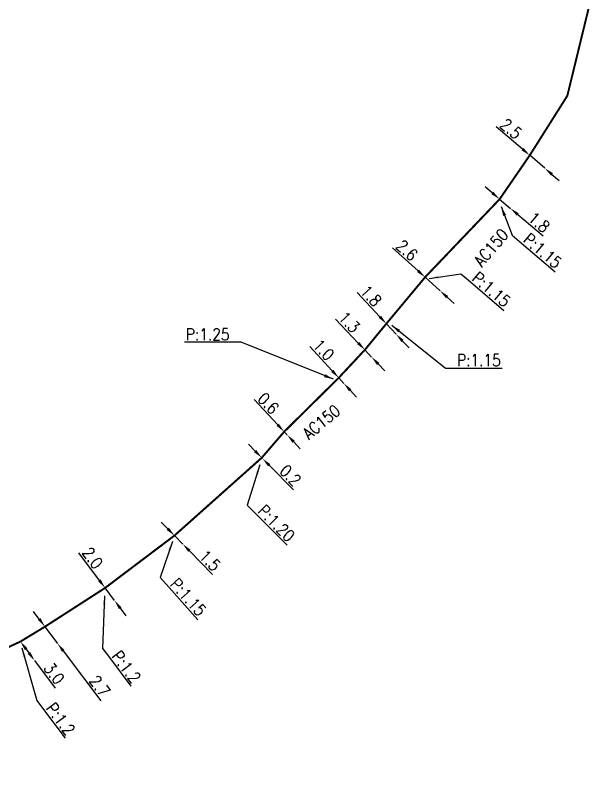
# Model space of a CAD drawing. Header units: millimetres. Extents: x 150994 to 151987, y 125997 to 127005.
# Drawn here: x 151062.5 to 151136, y 126702 to 126797.7 of the extents above; entities that cross this region are included whole.
import ezdxf
from ezdxf.enums import TextEntityAlignment as Align

# ---------------------------------------------------------------- set-up
doc = ezdxf.new("R2010")
doc.units = ezdxf.units.MM
doc.header["$PDMODE"] = 34
doc.linetypes.add('L_25_AP', pattern=[2000, 1000, 1000])
doc.layers.get('Defpoints').update_dxf_attribs({"linetype": 'CONTINUOUS'})
doc.layers.add('L_140', color=3, linetype='CONTINUOUS')
doc.styles.get("Standard").update_dxf_attribs({"font": 'romans.shx', "width": 0.85})
doc.dimstyles.get("Standard").update_dxf_attribs({"dimtxt": 1.5, "dimasz": 1.2, "dimexe": 0.625, "dimexo": 0.625, "dimgap": 0.25, "dimtad": 1, "dimdec": 1, "dimzin": 0, "dimdsep": 46, "dimtxsty": 'Standard', "dimcen": -0.5, "dimadec": 0, "dimazin": 0, "dimtfac": 1, "dimtdec": 1, "dimtmove": 0, "dimatfit": 3, "dimfxl": 0, "dimtolj": 1, "dimtzin": 0, "dimarcsym": 0})

# ---------------------------------------------------------------- blocks, each defined once
blk = doc.blocks.new('*D958')
at = {"layer": 'Defpoints', "color": 0, "linetype": 'Continuous', "transparency": 16777216}
for p in [(151123.798, 126774.424), (151125.172, 126773.261), (151125.172, 126773.261)]:
    blk.add_point(p, dxfattribs=at)
at = {"layer": 'L_140', "color": 0, "linetype": 'Continuous', "lineweight": -2, "transparency": 16777216}
for p, q in [((151122.882, 126775.199), (151121.966, 126775.975)), ((151124.201, 126774.901), (151124.201, 126774.901)), ((151123.798, 126774.424), (151125.172, 126773.261)), ((151125.575, 126773.738), (151125.575, 126773.738)), ((151126.087, 126772.486), (151129.285, 126769.779))]:
    blk.add_line(p, q, dxfattribs=at)
at = {"layer": 'L_140', "color": 0, "linetype": 'Continuous', "transparency": 16777216}
for points in [[(151123.011, 126775.352), (151122.752, 126775.047), (151123.798, 126774.424)], [(151126.217, 126772.639), (151125.958, 126772.333), (151125.172, 126773.261)]]:
    blk.add_solid(points, dxfattribs=at)
at = {"layer": 'L_140', "color": 0, "linetype": 'Continuous', "transparency": 16777216, "insert": (151128.79, 126771.508), "char_height": 1.5, "attachment_point": 5, "rotation": 319.75433}
blk.add_mtext('\\A1;1.8', dxfattribs=at)
blk = doc.blocks.new('*D959')
at = {"layer": 'Defpoints', "color": 0, "linetype": 'Continuous', "transparency": 16777216}
for p in [(151127.607, 126779.966), (151129.505, 126778.34), (151129.505, 126778.34)]:
    blk.add_point(p, dxfattribs=at)
at = {"layer": 'L_140', "color": 0, "linetype": 'Continuous', "lineweight": -2, "transparency": 16777216}
for p, q in [((151126.695, 126780.747), (151123.375, 126783.591)), ((151129.505, 126778.34), (151127.607, 126779.966)), ((151130.417, 126777.559), (151131.328, 126776.779))]:
    blk.add_line(p, q, dxfattribs=at)
at = {"layer": 'L_140', "color": 0, "linetype": 'Continuous', "transparency": 16777216}
for points in [[(151126.825, 126780.899), (151126.565, 126780.595), (151127.607, 126779.966)], [(151130.547, 126777.711), (151130.287, 126777.407), (151129.505, 126778.34)]]:
    blk.add_solid(points, dxfattribs=at)
at = {"layer": 'L_140', "color": 0, "linetype": 'Continuous', "transparency": 16777216, "insert": (151125.23, 126783.319), "char_height": 1.5, "attachment_point": 5, "rotation": 319.4196}
blk.add_mtext('\\A1;2.5', dxfattribs=at)
blk = doc.blocks.new('*D960')
at = {"layer": 'Defpoints', "color": 0, "linetype": 'Continuous', "transparency": 16777216}
for p in [(151114.367, 126764.548), (151116.259, 126762.838), (151116.259, 126762.838)]:
    blk.add_point(p, dxfattribs=at)
at = {"layer": 'L_140', "color": 0, "linetype": 'Continuous', "lineweight": -2, "transparency": 16777216}
for p, q in [((151113.476, 126765.353), (151110.233, 126768.284)), ((151116.259, 126762.838), (151114.367, 126764.548)), ((151117.149, 126762.034), (151118.039, 126761.229))]:
    blk.add_line(p, q, dxfattribs=at)
at = {"layer": 'L_140', "color": 0, "linetype": 'Continuous', "transparency": 16777216}
for points in [[(151113.611, 126765.501), (151113.342, 126765.204), (151114.367, 126764.548)], [(151117.283, 126762.182), (151117.015, 126761.886), (151116.259, 126762.838)]]:
    blk.add_solid(points, dxfattribs=at)
at = {"layer": 'L_140', "color": 0, "linetype": 'Continuous', "transparency": 16777216, "insert": (151112.08, 126767.962), "char_height": 1.5, "attachment_point": 5, "rotation": 317.89713}
blk.add_mtext('\\A1;2.6', dxfattribs=at)
blk = doc.blocks.new('*D961')
at = {"layer": 'Defpoints', "color": 0, "linetype": 'Continuous', "transparency": 16777216}
for p in [(151109.466, 126758.67), (151110.696, 126757.355), (151110.696, 126757.355)]:
    blk.add_point(p, dxfattribs=at)
at = {"layer": 'L_140', "color": 0, "linetype": 'Continuous', "lineweight": -2, "transparency": 16777216}
for p, q in [((151108.646, 126759.546), (151105.784, 126762.604)), ((151110.696, 126757.355), (151109.466, 126758.67)), ((151110.24, 126756.928), (151110.24, 126756.928)), ((151111.516, 126756.479), (151112.336, 126755.603))]:
    blk.add_line(p, q, dxfattribs=at)
at = {"layer": 'L_140', "color": 0, "linetype": 'Continuous', "transparency": 16777216}
for points in [[(151108.792, 126759.682), (151108.5, 126759.409), (151109.466, 126758.67)], [(151111.662, 126756.616), (151111.37, 126756.343), (151110.696, 126757.355)]]:
    blk.add_solid(points, dxfattribs=at)
at = {"layer": 'L_140', "color": 0, "linetype": 'Continuous', "transparency": 16777216, "insert": (151107.535, 126762.196), "char_height": 1.5, "attachment_point": 5, "rotation": 313.10438}
blk.add_mtext('\\A1;1.8', dxfattribs=at)
blk = doc.blocks.new('*D962')
at = {"layer": 'Defpoints', "color": 0, "linetype": 'Continuous', "transparency": 16777216}
for p in [(151106.743, 126755.357), (151107.604, 126754.451), (151107.604, 126754.451)]:
    blk.add_point(p, dxfattribs=at)
at = {"layer": 'L_140', "color": 0, "linetype": 'Continuous', "lineweight": -2, "transparency": 16777216}
for p, q in [((151105.916, 126756.226), (151103.028, 126759.262)), ((151107.604, 126754.451), (151106.743, 126755.357)), ((151108.431, 126753.582), (151109.258, 126752.712))]:
    blk.add_line(p, q, dxfattribs=at)
at = {"layer": 'L_140', "color": 0, "linetype": 'Continuous', "transparency": 16777216}
for points in [[(151106.06, 126756.364), (151105.771, 126756.089), (151106.743, 126755.357)], [(151108.576, 126753.72), (151108.286, 126753.444), (151107.604, 126754.451)]]:
    blk.add_solid(points, dxfattribs=at)
at = {"layer": 'L_140', "color": 0, "linetype": 'Continuous', "transparency": 16777216, "insert": (151104.783, 126758.868), "char_height": 1.5, "attachment_point": 5, "rotation": 313.56819}
blk.add_mtext('\\A1;1.3', dxfattribs=at)
blk = doc.blocks.new('*D963')
at = {"layer": 'Defpoints', "color": 0, "linetype": 'Continuous', "transparency": 16777216}
for p in [(151103.44, 126751.825), (151104.085, 126751.127), (151104.085, 126751.127)]:
    blk.add_point(p, dxfattribs=at)
at = {"layer": 'L_140', "color": 0, "linetype": 'Continuous', "lineweight": -2, "transparency": 16777216}
for p, q in [((151102.626, 126752.707), (151099.785, 126755.785)), ((151104.085, 126751.127), (151103.44, 126751.825)), ((151104.898, 126750.245), (151105.712, 126749.363))]:
    blk.add_line(p, q, dxfattribs=at)
at = {"layer": 'L_140', "color": 0, "linetype": 'Continuous', "transparency": 16777216}
for points in [[(151102.773, 126752.842), (151102.479, 126752.571), (151103.44, 126751.825)], [(151105.045, 126750.38), (151104.751, 126750.109), (151104.085, 126751.127)]]:
    blk.add_solid(points, dxfattribs=at)
at = {"layer": 'L_140', "color": 0, "linetype": 'Continuous', "transparency": 16777216, "insert": (151101.534, 126755.365), "char_height": 1.5, "attachment_point": 5, "rotation": 312.70647}
blk.add_mtext('\\A1;1.0', dxfattribs=at)
blk = doc.blocks.new('*D964')
at = {"layer": 'Defpoints', "color": 0, "linetype": 'Continuous', "transparency": 16777216}
for p in [(151096.543, 126745.007), (151096.92, 126744.606), (151096.92, 126744.606)]:
    blk.add_point(p, dxfattribs=at)
at = {"layer": 'L_140', "color": 0, "linetype": 'Continuous', "lineweight": -2, "transparency": 16777216}
for p, q in [((151095.721, 126745.881), (151092.725, 126749.064)), ((151096.92, 126744.606), (151096.543, 126745.007)), ((151097.743, 126743.732), (151098.565, 126742.858))]:
    blk.add_line(p, q, dxfattribs=at)
at = {"layer": 'L_140', "color": 0, "linetype": 'Continuous', "transparency": 16777216}
for points in [[(151095.867, 126746.018), (151095.575, 126745.743), (151096.543, 126745.007)], [(151097.888, 126743.869), (151097.597, 126743.595), (151096.92, 126744.606)]]:
    blk.add_solid(points, dxfattribs=at)
at = {"layer": 'L_140', "color": 0, "linetype": 'Continuous', "transparency": 16777216, "insert": (151094.54, 126748.595), "char_height": 1.5, "attachment_point": 5, "rotation": 313.26116}
blk.add_mtext('\\A1;0.6', dxfattribs=at)
blk = doc.blocks.new('*D965')
at = {"layer": 'Defpoints', "color": 0, "linetype": 'Continuous', "transparency": 16777216}
for p in [(151093.706, 126741.716), (151093.706, 126741.716), (151093.812, 126741.609)]:
    blk.add_point(p, dxfattribs=at)
at = {"layer": 'L_140', "color": 0, "linetype": 'Continuous', "lineweight": -2, "transparency": 16777216}
for p, q in [((151092.861, 126742.568), (151092.017, 126743.42)), ((151093.706, 126741.716), (151093.812, 126741.609)), ((151094.656, 126740.757), (151097.733, 126737.651))]:
    blk.add_line(p, q, dxfattribs=at)
at = {"layer": 'L_140', "color": 0, "linetype": 'Continuous', "transparency": 16777216}
for points in [[(151093.003, 126742.709), (151092.719, 126742.427), (151093.706, 126741.716)], [(151094.798, 126740.897), (151094.514, 126740.616), (151093.812, 126741.609)]]:
    blk.add_solid(points, dxfattribs=at)
at = {"layer": 'L_140', "color": 0, "linetype": 'Continuous', "transparency": 16777216, "insert": (151097.327, 126739.482), "char_height": 1.5, "attachment_point": 5, "rotation": 314.73728}
blk.add_mtext('\\A1;0.2', dxfattribs=at)
blk = doc.blocks.new('*D966')
at = {"layer": 'Defpoints', "color": 0, "linetype": 'Continuous', "transparency": 16777216}
for p in [(151082.66, 126731.871), (151083.71, 126730.799), (151083.71, 126730.799)]:
    blk.add_point(p, dxfattribs=at)
at = {"layer": 'L_140', "color": 0, "linetype": 'Continuous', "lineweight": -2, "transparency": 16777216}
for p, q in [((151081.821, 126732.728), (151080.981, 126733.586)), ((151082.66, 126731.871), (151083.71, 126730.799)), ((151084.55, 126729.942), (151087.481, 126726.949))]:
    blk.add_line(p, q, dxfattribs=at)
at = {"layer": 'L_140', "color": 0, "linetype": 'Continuous', "transparency": 16777216}
for points in [[(151081.964, 126732.868), (151081.678, 126732.588), (151082.66, 126731.871)], [(151084.693, 126730.082), (151084.407, 126729.802), (151083.71, 126730.799)]]:
    blk.add_solid(points, dxfattribs=at)
at = {"layer": 'L_140', "color": 0, "linetype": 'Continuous', "transparency": 16777216, "insert": (151087.15, 126728.717), "char_height": 1.5, "attachment_point": 5, "rotation": 314.40344}
blk.add_mtext('\\A1;1.5', dxfattribs=at)
blk = doc.blocks.new('*D967')
at = {"layer": 'Defpoints', "color": 0, "linetype": 'Continuous', "transparency": 16777216}
for p in [(151073.889, 126725.25), (151075.087, 126723.649), (151075.087, 126723.649)]:
    blk.add_point(p, dxfattribs=at)
at = {"layer": 'L_140', "color": 0, "linetype": 'Continuous', "lineweight": -2, "transparency": 16777216}
for p, q in [((151073.17, 126726.211), (151070.55, 126729.71)), ((151075.087, 126723.649), (151073.889, 126725.25)), ((151075.806, 126722.688), (151076.525, 126721.727))]:
    blk.add_line(p, q, dxfattribs=at)
at = {"layer": 'L_140', "color": 0, "linetype": 'Continuous', "transparency": 16777216}
for points in [[(151073.33, 126726.33), (151073.01, 126726.091), (151073.889, 126725.25)], [(151075.966, 126722.808), (151075.646, 126722.568), (151075.087, 126723.649)]]:
    blk.add_solid(points, dxfattribs=at)
at = {"layer": 'L_140', "color": 0, "linetype": 'Continuous', "transparency": 16777216, "insert": (151072.301, 126729.04), "char_height": 1.5, "attachment_point": 5, "rotation": 306.81251}
blk.add_mtext('\\A1;2.0', dxfattribs=at)
blk = doc.blocks.new('*D968')
at = {"layer": 'Defpoints', "color": 0, "linetype": 'Continuous', "transparency": 16777216}
for p in [(151066.282, 126720.351), (151067.875, 126718.233), (151067.875, 126718.233)]:
    blk.add_point(p, dxfattribs=at)
at = {"layer": 'L_140', "color": 0, "linetype": 'Continuous', "lineweight": -2, "transparency": 16777216}
for p, q in [((151065.561, 126721.31), (151064.84, 126722.269)), ((151066.282, 126720.351), (151067.875, 126718.233)), ((151068.596, 126717.274), (151073.342, 126710.962))]:
    blk.add_line(p, q, dxfattribs=at)
at = {"layer": 'L_140', "color": 0, "linetype": 'Continuous', "transparency": 16777216}
for points in [[(151065.721, 126721.43), (151065.401, 126721.19), (151066.282, 126720.351)], [(151068.756, 126717.394), (151068.436, 126717.153), (151067.875, 126718.233)]]:
    blk.add_solid(points, dxfattribs=at)
at = {"layer": 'L_140', "color": 0, "linetype": 'Continuous', "transparency": 16777216, "insert": (151073.188, 126712.831), "char_height": 1.5, "attachment_point": 5, "rotation": 306.94372}
blk.add_mtext('\\A1;2.7', dxfattribs=at)
blk = doc.blocks.new('*D969')
at = {"layer": 'Defpoints', "color": 0, "linetype": 'Continuous', "transparency": 16777216}
for p in [(151063.18, 126718.466), (151064.976, 126716.063), (151064.976, 126716.063)]:
    blk.add_point(p, dxfattribs=at)
at = {"layer": 'L_140', "color": 0, "linetype": 'Continuous', "lineweight": -2, "transparency": 16777216}
for p, q in [((151063.898, 126717.505), (151064.257, 126717.025)), ((151064.976, 126716.063), (151067.593, 126712.562))]:
    blk.add_line(p, q, dxfattribs=at)
at = {"layer": 'L_140', "color": 0, "linetype": 'Continuous', "transparency": 16777216}
for points in [[(151064.058, 126717.625), (151063.738, 126717.385), (151063.18, 126718.466)], [(151064.418, 126717.144), (151064.097, 126716.905), (151064.976, 126716.063)]]:
    blk.add_solid(points, dxfattribs=at)
at = {"layer": 'L_140', "color": 0, "linetype": 'Continuous', "transparency": 16777216, "insert": (151067.445, 126714.431), "char_height": 1.5, "attachment_point": 5, "rotation": 306.78095}
blk.add_mtext('\\A1;3.0', dxfattribs=at)

msp = doc.modelspace()

# ---------------------------------------------------------------- linework, layer by layer
at = {"layer": 'L_140', "linetype": 'L_25_AP', "ltscale": 0.5, "const_width": 0.25, "flags": 128}
msp.add_lwpolyline([(151023.222, 126702.111), (151033.1, 126706.053), (151053.029, 126713.801), (151063.18, 126718.466), (151066.282, 126720.351), (151073.889, 126725.25), (151082.66, 126731.871), (151093.706, 126741.716), (151096.543, 126745.007), (151103.44, 126751.825), (151106.743, 126755.357), (151109.466, 126758.67), (151114.367, 126764.548), (151123.798, 126774.424), (151127.607, 126779.966), (151132.361, 126787.498), (151135.841, 126801.791), (151134.861, 126804.595), (151131.094, 126814.064), (151127.71, 126822.175), (151124.314, 126830.208), (151119.566, 126841.838), (151118.293, 126844.62), (151113.543, 126856.226), (151110.445, 126862.914), (151108.41, 126867.711), (151104.938, 126876.436), (151103.082, 126881.092), (151096.968, 126895.873), (151092.277, 126906.746), (151088.995, 126914.765), (151086.195, 126921.263), (151083.769, 126927.026), (151081.224, 126932.58), (151076.143, 126945.502), (151074.359, 126949.58), (151072.453, 126953.709), (151069.854, 126959.826), (151067.848, 126964.422), (151064.244, 126973.412), (151062.074, 126978.465), (151055.319, 126994.654), (151053.114, 127000)], dxfattribs=at)

# ---------------------------------------------------------------- texts
at = {"layer": 'L_140', "linetype": 'Continuous', "width": 0.85}
for rotation, p in [(49.75433, (151122.714, 126768.284)), (39.70285, (151101.246, 126746.235))]:
    msp.add_text('AC150', height=1.5, rotation=rotation, dxfattribs=at).set_placement(p, align=Align.MIDDLE)
at = {"layer": 'L_140', "linetype": 'Continuous', "char_height": 1.5, "attachment_point": 7}
for s, insert, rotation in [('\\A1;P:1.15', (151126.635, 126769.124), 319.4196), ('\\A1;P:1.15', (151120.17, 126764.233), 319.4196), ('\\A1;P:1.20', (151093.078, 126734.873), 314.73728), ('\\A1;P:1.15', (151082.003, 126725.644), 311.74636), ('\\A1;P:1.2', (151074.648, 126716.581), 306.81251), ('\\A1;P:1.2', (151066.327, 126709.988), 306.81251)]:
    msp.add_mtext(s, dxfattribs=dict(at, insert=insert, rotation=rotation))
at = {"layer": 'L_140', "linetype": 'Continuous', "char_height": 1.5}
for s, insert, attachment_point in [('\\A1;P:1.25', (151089.632, 126756.57), 9), ('\\A1;P:1.15', (151118.42, 126753.3), 7)]:
    msp.add_mtext(s, dxfattribs=dict(at, insert=insert, attachment_point=attachment_point))

# ---------------------------------------------------------------- dimensions: what is measured, and where the dimension line sits
at = {"layer": 'L_140', "linetype": 'Continuous'}
for base, p1, p2, angle, picture, middle in [((151129.505, 126778.34), (151127.607, 126779.966), (151129.505, 126778.34), 139.4196, '*D959', (151124.58, 126782.559)), ((151125.172, 126773.261), (151123.798, 126774.424), (151125.172, 126773.261), 139.75433, '*D958', (151128.144, 126770.745)), ((151116.25878, 126762.8385), (151114.36683, 126764.54818), (151116.25878, 126762.8385), 137.89713, '*D960', (151111.40966, 126767.22046)), ((151110.696, 126757.355), (151109.466, 126758.67), (151110.696, 126757.355), 133.10438, '*D961', (151106.805, 126761.513)), ((151107.60408712, 126754.45131087), (151106.7425654, 126755.35700416), (151107.60408712, 126754.45131087), 133.56818901, '*D962', (151104.05830989, 126758.17888568)), ((151104.085, 126751.127), (151103.44, 126751.825), (151104.085, 126751.127), 132.70647, '*D963', (151100.799, 126754.687)), ((151096.92, 126744.606), (151096.543, 126745.007), (151096.92, 126744.606), 133.26116, '*D964', (151093.812, 126747.909)), ((151083.71, 126730.799), (151082.66, 126731.871), (151083.71, 126730.799), 134.40344, '*D966', (151086.435, 126728.017)), ((151075.087, 126723.649), (151073.889, 126725.25), (151075.087, 126723.649), 126.81251, '*D967', (151071.501, 126728.441)), ((151067.875, 126718.233), (151066.282, 126720.351), (151067.875, 126718.233), 126.94372, '*D968', (151072.389, 126712.23)), ((151064.976, 126716.063), (151063.18, 126718.466), (151064.976, 126716.063), 126.78095, '*D969', (151066.644, 126713.832))]:
    dim = msp.add_linear_dim(base=base, p1=p1, p2=p2, angle=angle, dimstyle='Standard', dxfattribs=at)
    dim.commit()
    dim.dimension.update_dxf_attribs({"geometry": picture, "text_midpoint": middle, "dimtype": 160})
dim = msp.add_linear_dim(base=(151093.706, 126741.716), p1=(151093.812, 126741.609), p2=(151093.706, 126741.716), angle=314.73728, text='0.2', dimstyle='Standard', dxfattribs=at)
dim.commit()
dim.dimension.update_dxf_attribs({"geometry": '*D965', "text_midpoint": (151096.617, 126738.778), "dimtype": 160})

# ---------------------------------------------------------------- leaders
at = {"layer": 'L_140', "linetype": 'Continuous', "annotation_type": 0, "has_hookline": 1, "hookline_direction": 0}
for points, text_width, horizontal_direction in [([(151123.993, 126773.499), (151125.371, 126769.878), (151126.282, 126769.097)], 5.707, (0.759494, -0.650514, 0)), ([(151114.886, 126764.408), (151118.906, 126764.987), (151119.817, 126764.206)], 5.707, (0.759494, -0.650514, 0)), ([(151093.459, 126740.806), (151091.879, 126735.727), (151092.724, 126734.875)], 5.707, (0.703857, -0.710342, 0)), ([(151082.412, 126731.141), (151080.851, 126726.559), (151081.65, 126725.664)], 5.707, (0.665834, -0.7461, 0)), ([(151073.832, 126724.268), (151073.579, 126717.592), (151074.298, 126716.631)], 4.493, (0.599198, -0.800601, 0)), ([(151063.351, 126717.687), (151065.258, 126710.999), (151065.977, 126710.038)], 4.493, (0.599198, -0.800601, 0))]:
    msp.add_leader(points, dimstyle='Standard', dxfattribs=dict(at, text_width=text_width, horizontal_direction=horizontal_direction))
at = {"layer": 'L_140', "linetype": 'Continuous', "annotation_type": 0, "has_hookline": 1, "text_width": 5.707}
for points, hookline_direction in [([(151110.16, 126758.467), (151116.97, 126753.05), (151118.17, 126753.05)], 0), ([(151102.772, 126751.653), (151091.082, 126756.32), (151089.882, 126756.32)], 1)]:
    msp.add_leader(points, dimstyle='Standard', dxfattribs=dict(at, hookline_direction=hookline_direction))

doc.saveas('drawing.dxf')
